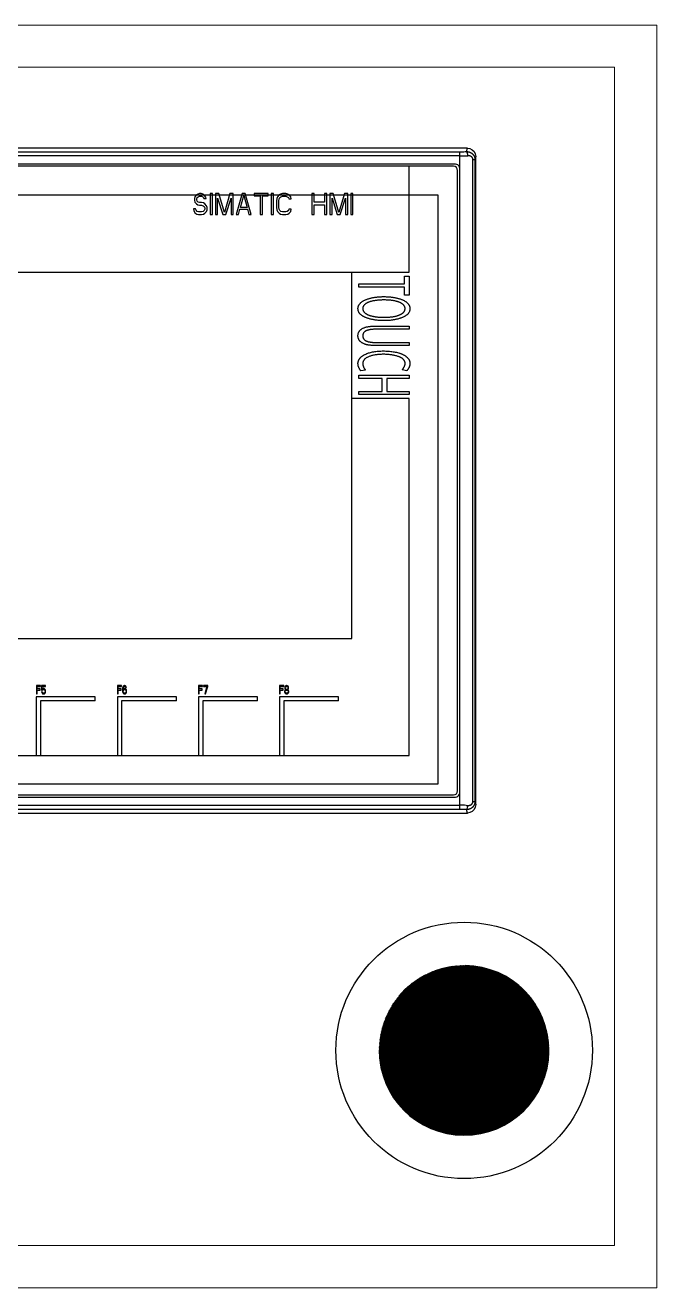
# Model space of a CAD drawing. Header units: millimetres. Extents: x 0 to 3797, y 0 to 1394.
# Drawn here: x 2423.6 to 2573.6, y 638.7 to 938.7 of the extents above; entities that cross this region are included whole.
import ezdxf

# ---------------------------------------------------------------- set-up
doc = ezdxf.new("R2010")
doc.units = ezdxf.units.MM
doc.layers.add('eProC - L2', color=41, linetype='Continuous', lineweight=20)

msp = doc.modelspace()

# ---------------------------------------------------------------- hatches: boundary and pattern name
at = {"true_color": 0xff1a1a}
h = msp.add_hatch(dxfattribs=at)
h.set_pattern_fill('ANSI31', color=1)
h.set_pattern_definition([(45, (-712.041, 528.68388), (-0.0883883476, 0.0883883476), [])])
h.paths.add_polyline_path([(2542.335, 709.077, 0.1489727), (2532.08, 714.807, 0.3977387), (2508.387, 700.497), (2527.821, 695.113)])
h.paths.add_polyline_path([(2542.335, 709.077), (2527.821, 695.113), (2532.804, 675.596, 0.5744168)])
h.paths.add_polyline_path([(2527.821, 695.113), (2508.387, 700.497, 0.0676914), (2507.655, 695.116, 0.352898), (2523.53, 675.425, 0.116642), (2532.804, 675.596)])

# ---------------------------------------------------------------- linework, layer by layer
at = {"color": 7, "linetype": 'Continuous'}
for p, q in [((2528.582, 909.512), (2318.56, 909.512)), ((2528.378, 908.69), (2528.582, 909.512)), ((2320.371, 908.648), (2526.771, 908.648)), ((2526.771, 907.66), (2320.371, 907.66)), ((2526.771, 752.376), (2526.771, 908.648)), ((2529.916, 754.251), (2529.916, 906.774)), ((2529.916, 906.774), (2530.391, 906.774)), ((2530.571, 907.499), (2530.391, 906.774)), ((2530.391, 906.774), (2530.391, 754.251)), ((2530.571, 753.525), (2530.571, 907.499)), ((2525.771, 905.712), (2321.371, 905.712)), ((2525.271, 905.212), (2321.871, 905.212)), ((2514.771, 880.012), (2514.771, 905.212)), ((2526.271, 756.812), (2526.271, 904.212)), ((2463.864, 897.968), (2463.775, 897.542)), ((2463.775, 897.542), (2463.775, 897.117)), ((2463.775, 897.117), (2463.864, 896.691)), ((2464.218, 898.394), (2463.864, 897.968)), ((2464.572, 898.606), (2464.218, 898.394)), ((2464.306, 897.436), (2464.395, 897.755)), ((2464.306, 897.223), (2464.306, 897.436)), ((2464.395, 896.904), (2464.306, 897.223)), ((2464.395, 897.755), (2464.661, 897.968)), ((2464.926, 898.713), (2464.572, 898.606)), ((2464.661, 897.968), (2464.926, 898.074)), ((2465.369, 898.713), (2464.926, 898.713)), ((2464.926, 898.074), (2465.458, 898.074)), ((2465.812, 898.606), (2465.369, 898.713)), ((2465.458, 898.074), (2465.723, 897.968)), ((2465.723, 897.968), (2465.9, 897.755)), ((2466.166, 898.287), (2465.812, 898.606)), ((2465.9, 897.755), (2465.989, 897.542)), ((2465.989, 897.542), (2466.52, 897.542)), ((2466.431, 897.862), (2466.166, 898.287)), ((2466.52, 897.542), (2466.431, 897.862)), ((2467.494, 898.713), (2467.494, 893.713)), ((2468.025, 898.713), (2467.494, 898.713)), ((2468.025, 893.713), (2468.025, 898.713)), ((2468.734, 898.713), (2468.734, 893.713)), ((2469.53, 898.713), (2468.734, 898.713)), ((2469.265, 893.713), (2469.265, 897.649)), ((2469.265, 897.649), (2470.504, 893.713)), ((2470.859, 894.245), (2469.53, 898.713)), ((2472.187, 898.713), (2470.859, 894.245)), ((2471.213, 893.713), (2472.452, 897.649)), ((2472.984, 898.713), (2472.187, 898.713)), ((2472.452, 897.649), (2472.452, 893.713)), ((2472.984, 893.713), (2472.984, 898.713)), ((2475.109, 898.713), (2473.692, 893.713)), ((2474.666, 895.415), (2475.463, 898.287)), ((2475.817, 898.713), (2475.109, 898.713)), ((2475.463, 898.287), (2476.26, 895.415)), ((2477.234, 893.713), (2475.817, 898.713)), ((2477.942, 898.713), (2477.942, 898.181)), ((2481.306, 898.713), (2477.942, 898.713)), ((2477.942, 898.181), (2479.359, 898.181)), ((2479.359, 898.181), (2479.359, 893.713)), ((2479.89, 893.713), (2479.89, 898.181)), ((2479.89, 898.181), (2481.306, 898.181)), ((2481.306, 898.181), (2481.306, 898.713)), ((2482.015, 898.713), (2482.015, 893.713)), ((2482.546, 898.713), (2482.015, 898.713)), ((2482.546, 893.713), (2482.546, 898.713)), ((2483.343, 897.542), (2483.254, 897.011)), ((2483.254, 897.011), (2483.254, 895.415)), ((2483.52, 897.968), (2483.343, 897.542)), ((2483.874, 898.394), (2483.52, 897.968)), ((2483.786, 897.011), (2483.874, 897.436)), ((2483.786, 895.415), (2483.786, 897.011)), ((2484.228, 898.606), (2483.874, 898.394)), ((2483.874, 897.436), (2484.051, 897.755)), ((2484.051, 897.755), (2484.317, 897.968)), ((2484.671, 898.713), (2484.228, 898.606)), ((2484.317, 897.968), (2484.671, 898.074)), ((2485.468, 898.713), (2484.671, 898.713)), ((2484.671, 898.074), (2485.468, 898.074)), ((2485.911, 898.606), (2485.468, 898.713)), ((2485.468, 898.074), (2485.822, 897.968)), ((2485.822, 897.968), (2486.088, 897.755)), ((2486.265, 898.394), (2485.911, 898.606)), ((2486.088, 897.755), (2486.176, 897.436)), ((2486.176, 897.436), (2486.708, 897.436)), ((2486.619, 897.968), (2486.265, 898.394)), ((2486.708, 897.436), (2486.619, 897.968)), ((2491.666, 898.713), (2491.666, 893.713)), ((2492.197, 898.713), (2491.666, 898.713)), ((2492.197, 896.691), (2492.197, 898.713)), ((2494.676, 898.713), (2494.676, 896.691)), ((2495.208, 898.713), (2494.676, 898.713)), ((2495.208, 893.713), (2495.208, 898.713)), ((2495.916, 898.713), (2495.916, 893.713)), ((2496.713, 898.713), (2495.916, 898.713)), ((2496.447, 893.713), (2496.447, 897.649)), ((2496.447, 897.649), (2497.687, 893.713)), ((2498.041, 894.245), (2496.713, 898.713)), ((2499.369, 898.713), (2498.041, 894.245)), ((2498.395, 893.713), (2499.635, 897.649)), ((2500.166, 898.713), (2499.369, 898.713)), ((2499.635, 897.649), (2499.635, 893.713)), ((2500.166, 893.713), (2500.166, 898.713)), ((2500.874, 898.713), (2500.874, 893.713)), ((2501.405, 898.713), (2500.874, 898.713)), ((2501.405, 893.713), (2501.405, 898.713)), ((2463.51, 895.096), (2463.598, 894.67)), ((2464.041, 895.096), (2463.51, 895.096)), ((2463.598, 894.67), (2463.864, 894.138)), ((2463.864, 896.691), (2464.218, 896.266)), ((2463.864, 894.138), (2464.306, 893.819)), ((2464.129, 894.776), (2464.041, 895.096)), ((2464.395, 894.457), (2464.129, 894.776)), ((2464.218, 896.266), (2464.572, 896.053)), ((2464.661, 896.691), (2464.395, 896.904)), ((2464.749, 894.351), (2464.395, 894.457)), ((2464.572, 896.053), (2464.926, 895.947)), ((2464.926, 896.585), (2464.661, 896.691)), ((2465.458, 894.351), (2464.749, 894.351)), ((2465.458, 896.585), (2464.926, 896.585)), ((2464.926, 895.947), (2465.458, 895.947)), ((2465.9, 896.479), (2465.458, 896.585)), ((2465.458, 895.947), (2465.812, 895.84)), ((2465.812, 894.457), (2465.458, 894.351)), ((2465.812, 895.84), (2466.077, 895.628)), ((2466.077, 894.67), (2465.812, 894.457)), ((2466.254, 896.266), (2465.9, 896.479)), ((2465.9, 893.819), (2466.254, 894.032)), ((2466.077, 895.628), (2466.254, 895.308)), ((2466.254, 894.989), (2466.077, 894.67)), ((2466.609, 895.84), (2466.254, 896.266)), ((2466.254, 895.308), (2466.254, 894.989)), ((2466.254, 894.032), (2466.609, 894.457)), ((2466.786, 895.415), (2466.609, 895.84)), ((2466.609, 894.457), (2466.786, 894.883)), ((2466.786, 894.883), (2466.786, 895.415)), ((2474.223, 893.713), (2474.577, 894.989)), ((2474.577, 894.989), (2476.348, 894.989)), ((2476.26, 895.415), (2474.666, 895.415)), ((2476.348, 894.989), (2476.702, 893.713)), ((2483.254, 895.415), (2483.343, 894.883)), ((2483.343, 894.883), (2483.52, 894.457)), ((2483.52, 894.457), (2483.874, 894.032)), ((2483.874, 894.989), (2483.786, 895.415)), ((2484.051, 894.67), (2483.874, 894.989)), ((2483.874, 894.032), (2484.228, 893.819)), ((2484.317, 894.457), (2484.051, 894.67)), ((2484.671, 894.351), (2484.317, 894.457)), ((2485.468, 894.351), (2484.671, 894.351)), ((2485.822, 894.457), (2485.468, 894.351)), ((2486.088, 894.67), (2485.822, 894.457)), ((2485.911, 893.819), (2486.265, 894.032)), ((2486.176, 894.989), (2486.088, 894.67)), ((2486.708, 894.989), (2486.176, 894.989)), ((2486.265, 894.032), (2486.619, 894.457)), ((2486.619, 894.457), (2486.708, 894.989)), ((2494.676, 896.691), (2492.197, 896.691)), ((2492.197, 893.713), (2492.197, 896.053)), ((2492.197, 896.053), (2494.676, 896.053)), ((2494.676, 896.053), (2494.676, 893.713)), ((2464.306, 893.819), (2464.749, 893.713)), ((2464.749, 893.713), (2465.458, 893.713)), ((2465.458, 893.713), (2465.9, 893.819)), ((2467.494, 893.713), (2468.025, 893.713)), ((2468.734, 893.713), (2469.265, 893.713)), ((2470.504, 893.713), (2471.213, 893.713)), ((2472.452, 893.713), (2472.984, 893.713)), ((2473.692, 893.713), (2474.223, 893.713)), ((2476.702, 893.713), (2477.234, 893.713)), ((2479.359, 893.713), (2479.89, 893.713)), ((2482.015, 893.713), (2482.546, 893.713)), ((2484.228, 893.819), (2484.671, 893.713)), ((2484.671, 893.713), (2485.468, 893.713)), ((2485.468, 893.713), (2485.911, 893.819)), ((2491.666, 893.713), (2492.197, 893.713)), ((2494.676, 893.713), (2495.208, 893.713)), ((2495.916, 893.713), (2496.447, 893.713)), ((2497.687, 893.713), (2498.395, 893.713)), ((2499.635, 893.713), (2500.166, 893.713)), ((2500.874, 893.713), (2501.405, 893.713)), ((2345.971, 880.012), (2514.771, 880.012)), ((2501.171, 793.012), (2501.171, 880.012)), ((2513.627, 877.228), (2513.627, 879.112)), ((2513.627, 879.112), (2514.771, 879.112)), ((2514.771, 879.112), (2514.771, 874.574)), ((2502.771, 876.481), (2502.771, 877.228)), ((2502.771, 877.228), (2513.627, 877.228)), ((2513.627, 876.481), (2502.771, 876.481)), ((2513.627, 874.574), (2513.627, 876.481)), ((2514.771, 874.574), (2513.627, 874.574)), ((2508.066, 867.234), (2514.771, 867.234)), ((2514.771, 867.234), (2514.771, 866.488)), ((2514.771, 866.488), (2507.427, 866.488)), ((2507.28, 863.312), (2514.771, 863.312)), ((2514.771, 863.312), (2514.771, 862.603)), ((2502.771, 854.802), (2502.771, 855.547)), ((2502.771, 855.547), (2514.771, 855.547)), ((2504.381, 856.759), (2503.269, 856.573)), ((2514.196, 856.609), (2513.087, 856.85)), ((2514.771, 855.547), (2514.771, 854.802)), ((2508.345, 854.802), (2502.771, 854.802)), ((2508.345, 851.697), (2508.345, 854.802)), ((2509.485, 854.802), (2509.485, 851.697)), ((2514.771, 854.802), (2509.485, 854.802)), ((2514.771, 850.012), (2501.171, 850.012)), ((2502.771, 850.952), (2502.771, 851.697)), ((2502.771, 851.697), (2508.345, 851.697)), ((2514.771, 850.952), (2502.771, 850.952)), ((2509.485, 851.697), (2514.771, 851.697)), ((2514.771, 851.697), (2514.771, 850.952)), ((2514.771, 765.152), (2514.771, 850.012)), ((2345.971, 793.012), (2501.171, 793.012)), ((2426.236, 781.803), (2426.236, 779.803)), ((2427.211, 781.803), (2426.236, 781.803)), ((2426.398, 780.994), (2426.398, 781.547)), ((2426.398, 781.547), (2427.211, 781.547)), ((2427.102, 780.994), (2426.398, 780.994)), ((2426.398, 779.803), (2426.398, 780.739)), ((2426.398, 780.739), (2427.102, 780.739)), ((2427.102, 780.739), (2427.102, 780.994)), ((2427.211, 781.547), (2427.211, 781.803)), ((2427.427, 781.803), (2427.427, 780.696)), ((2428.348, 781.803), (2427.427, 781.803)), ((2427.427, 780.696), (2427.617, 780.696)), ((2427.427, 780.313), (2427.481, 780.143)), ((2427.59, 780.313), (2427.427, 780.313)), ((2427.481, 780.143), (2427.563, 779.973)), ((2427.563, 780.909), (2427.563, 781.59)), ((2427.563, 781.59), (2428.348, 781.59)), ((2427.698, 781.037), (2427.563, 780.909)), ((2427.644, 780.143), (2427.59, 780.313)), ((2427.617, 780.696), (2427.725, 780.824)), ((2427.725, 780.058), (2427.644, 780.143)), ((2427.833, 781.079), (2427.698, 781.037)), ((2427.725, 780.824), (2427.833, 780.867)), ((2427.833, 780.016), (2427.725, 780.058)), ((2427.996, 781.079), (2427.833, 781.079)), ((2427.833, 780.867), (2427.996, 780.867)), ((2427.996, 780.016), (2427.833, 780.016)), ((2428.131, 781.037), (2427.996, 781.079)), ((2427.996, 780.867), (2428.104, 780.824)), ((2428.104, 780.058), (2427.996, 780.016)), ((2428.104, 780.824), (2428.186, 780.739)), ((2428.186, 780.143), (2428.104, 780.058)), ((2428.267, 780.909), (2428.131, 781.037)), ((2428.186, 780.739), (2428.24, 780.611)), ((2428.24, 780.271), (2428.186, 780.143)), ((2428.24, 780.611), (2428.267, 780.484)), ((2428.267, 780.398), (2428.24, 780.271)), ((2428.348, 780.739), (2428.267, 780.909)), ((2428.267, 780.484), (2428.267, 780.398)), ((2428.267, 779.973), (2428.348, 780.143)), ((2428.348, 781.59), (2428.348, 781.803)), ((2428.402, 780.526), (2428.348, 780.739)), ((2428.348, 780.143), (2428.402, 780.356)), ((2428.402, 780.356), (2428.402, 780.526)), ((2445.486, 781.803), (2445.486, 779.803)), ((2446.461, 781.803), (2445.486, 781.803)), ((2445.648, 780.994), (2445.648, 781.547)), ((2445.648, 781.547), (2446.461, 781.547)), ((2446.352, 780.994), (2445.648, 780.994)), ((2445.648, 779.803), (2445.648, 780.739)), ((2445.648, 780.739), (2446.352, 780.739)), ((2446.352, 780.739), (2446.352, 780.994)), ((2446.461, 781.547), (2446.461, 781.803)), ((2446.704, 781.25), (2446.677, 780.952)), ((2446.677, 780.952), (2446.677, 780.654)), ((2446.677, 780.654), (2446.704, 780.356)), ((2446.758, 781.462), (2446.704, 781.25)), ((2446.704, 780.356), (2446.758, 780.143)), ((2446.84, 781.633), (2446.758, 781.462)), ((2446.758, 780.143), (2446.84, 779.973)), ((2446.813, 780.952), (2446.84, 781.207)), ((2446.975, 781.037), (2446.813, 780.867)), ((2446.813, 780.867), (2446.813, 780.952)), ((2446.975, 781.76), (2446.84, 781.633)), ((2446.84, 781.207), (2446.867, 781.335)), ((2446.84, 780.526), (2446.867, 780.654)), ((2446.84, 780.398), (2446.84, 780.526)), ((2446.867, 780.271), (2446.84, 780.398)), ((2446.867, 781.335), (2446.921, 781.462)), ((2446.867, 780.654), (2446.921, 780.739)), ((2446.921, 780.143), (2446.867, 780.271)), ((2446.921, 781.462), (2447.002, 781.547)), ((2446.921, 780.739), (2447.002, 780.824)), ((2447.002, 780.058), (2446.921, 780.143)), ((2447.111, 781.803), (2446.975, 781.76)), ((2447.111, 781.079), (2446.975, 781.037)), ((2447.002, 781.547), (2447.083, 781.59)), ((2447.002, 780.824), (2447.083, 780.867)), ((2447.083, 780.016), (2447.002, 780.058)), ((2447.083, 781.59), (2447.246, 781.59)), ((2447.083, 780.867), (2447.273, 780.867)), ((2447.273, 780.016), (2447.083, 780.016)), ((2447.219, 781.803), (2447.111, 781.803)), ((2447.246, 781.079), (2447.111, 781.079)), ((2447.354, 781.76), (2447.219, 781.803)), ((2447.246, 781.59), (2447.327, 781.547)), ((2447.381, 781.037), (2447.246, 781.079)), ((2447.273, 780.867), (2447.354, 780.824)), ((2447.354, 780.058), (2447.273, 780.016)), ((2447.327, 781.547), (2447.408, 781.462)), ((2447.49, 781.633), (2447.354, 781.76)), ((2447.354, 780.824), (2447.436, 780.739)), ((2447.436, 780.143), (2447.354, 780.058)), ((2447.517, 780.909), (2447.381, 781.037)), ((2447.408, 781.462), (2447.463, 781.335)), ((2447.436, 780.739), (2447.49, 780.654)), ((2447.49, 780.271), (2447.436, 780.143)), ((2447.463, 781.335), (2447.598, 781.335)), ((2447.571, 781.462), (2447.49, 781.633)), ((2447.49, 780.654), (2447.517, 780.526)), ((2447.517, 780.398), (2447.49, 780.271)), ((2447.598, 780.781), (2447.517, 780.909)), ((2447.517, 780.526), (2447.517, 780.398)), ((2447.517, 779.973), (2447.598, 780.143)), ((2447.598, 781.335), (2447.571, 781.462)), ((2447.652, 780.569), (2447.598, 780.781)), ((2447.598, 780.143), (2447.652, 780.356)), ((2447.652, 780.356), (2447.652, 780.569)), ((2464.736, 781.803), (2464.736, 779.803)), ((2465.711, 781.803), (2464.736, 781.803)), ((2464.898, 780.994), (2464.898, 781.547)), ((2464.898, 781.547), (2465.711, 781.547)), ((2465.602, 780.994), (2464.898, 780.994)), ((2464.898, 779.803), (2464.898, 780.739)), ((2464.898, 780.739), (2465.602, 780.739)), ((2465.602, 780.739), (2465.602, 780.994)), ((2465.711, 781.547), (2465.711, 781.803)), ((2465.927, 781.803), (2465.927, 781.59)), ((2466.902, 781.803), (2465.927, 781.803)), ((2465.927, 781.59), (2466.74, 781.59)), ((2466.74, 781.59), (2466.198, 779.803)), ((2466.361, 779.803), (2466.902, 781.59)), ((2466.902, 781.59), (2466.902, 781.803)), ((2483.986, 781.803), (2483.986, 779.803)), ((2484.961, 781.803), (2483.986, 781.803)), ((2484.148, 780.994), (2484.148, 781.547)), ((2484.148, 781.547), (2484.961, 781.547)), ((2484.852, 780.994), (2484.148, 780.994)), ((2484.148, 779.803), (2484.148, 780.739)), ((2484.148, 780.739), (2484.852, 780.739)), ((2484.852, 780.739), (2484.852, 780.994)), ((2484.961, 781.547), (2484.961, 781.803)), ((2485.231, 780.654), (2485.177, 780.441)), ((2485.177, 780.441), (2485.177, 780.313)), ((2485.177, 780.313), (2485.231, 780.101)), ((2485.258, 781.505), (2485.204, 781.292)), ((2485.204, 781.292), (2485.204, 781.164)), ((2485.204, 781.164), (2485.258, 780.994)), ((2485.34, 780.781), (2485.231, 780.654)), ((2485.231, 780.101), (2485.313, 779.973)), ((2485.34, 781.633), (2485.258, 781.505)), ((2485.258, 780.994), (2485.34, 780.867)), ((2485.313, 780.441), (2485.394, 780.611)), ((2485.313, 780.313), (2485.313, 780.441)), ((2485.394, 780.143), (2485.313, 780.313)), ((2485.475, 781.76), (2485.34, 781.633)), ((2485.34, 781.292), (2485.394, 781.42)), ((2485.34, 781.207), (2485.34, 781.292)), ((2485.394, 781.079), (2485.34, 781.207)), ((2485.34, 780.867), (2485.394, 780.824)), ((2485.394, 780.824), (2485.34, 780.781)), ((2485.394, 781.42), (2485.502, 781.547)), ((2485.502, 780.952), (2485.394, 781.079)), ((2485.394, 780.611), (2485.502, 780.696)), ((2485.502, 780.058), (2485.394, 780.143)), ((2485.611, 781.803), (2485.475, 781.76)), ((2485.502, 781.547), (2485.611, 781.59)), ((2485.611, 780.909), (2485.502, 780.952)), ((2485.502, 780.696), (2485.611, 780.739)), ((2485.611, 780.016), (2485.502, 780.058)), ((2485.719, 781.803), (2485.611, 781.803)), ((2485.611, 781.59), (2485.719, 781.59)), ((2485.719, 780.909), (2485.611, 780.909)), ((2485.611, 780.739), (2485.719, 780.739)), ((2485.719, 780.016), (2485.611, 780.016)), ((2485.854, 781.76), (2485.719, 781.803)), ((2485.719, 781.59), (2485.827, 781.547)), ((2485.827, 780.952), (2485.719, 780.909)), ((2485.719, 780.739), (2485.827, 780.696)), ((2485.827, 780.058), (2485.719, 780.016)), ((2485.827, 781.547), (2485.936, 781.42)), ((2485.936, 781.079), (2485.827, 780.952)), ((2485.827, 780.696), (2485.936, 780.611)), ((2485.936, 780.143), (2485.827, 780.058)), ((2485.99, 781.633), (2485.854, 781.76)), ((2485.936, 781.42), (2485.99, 781.292)), ((2485.99, 781.207), (2485.936, 781.079)), ((2485.936, 780.824), (2485.99, 780.867)), ((2485.99, 780.781), (2485.936, 780.824)), ((2485.936, 780.611), (2486.017, 780.441)), ((2486.017, 780.313), (2485.936, 780.143)), ((2486.071, 781.505), (2485.99, 781.633)), ((2485.99, 781.292), (2485.99, 781.207)), ((2485.99, 780.867), (2486.071, 780.994)), ((2486.098, 780.654), (2485.99, 780.781)), ((2486.017, 780.441), (2486.017, 780.313)), ((2486.017, 779.973), (2486.098, 780.101)), ((2486.125, 781.292), (2486.071, 781.505)), ((2486.071, 780.994), (2486.125, 781.164)), ((2486.152, 780.441), (2486.098, 780.654)), ((2486.098, 780.101), (2486.152, 780.313)), ((2486.125, 781.164), (2486.125, 781.292)), ((2486.152, 780.313), (2486.152, 780.441)), ((2426.201, 779.152), (2426.201, 765.152)), ((2440.201, 779.152), (2426.201, 779.152)), ((2426.236, 779.803), (2426.398, 779.803)), ((2427.201, 778.152), (2427.201, 765.152)), ((2440.201, 778.152), (2427.201, 778.152)), ((2427.563, 779.973), (2427.698, 779.845)), ((2427.698, 779.845), (2427.833, 779.803)), ((2427.833, 779.803), (2427.996, 779.803)), ((2427.996, 779.803), (2428.131, 779.845)), ((2428.131, 779.845), (2428.267, 779.973)), ((2440.201, 778.152), (2440.201, 779.152)), ((2445.461, 779.152), (2445.461, 765.152)), ((2459.461, 779.152), (2445.461, 779.152)), ((2445.486, 779.803), (2445.648, 779.803)), ((2446.461, 778.152), (2446.461, 765.152)), ((2459.461, 778.152), (2446.461, 778.152)), ((2446.84, 779.973), (2446.975, 779.845)), ((2446.975, 779.845), (2447.111, 779.803)), ((2447.111, 779.803), (2447.246, 779.803)), ((2447.246, 779.803), (2447.381, 779.845)), ((2447.381, 779.845), (2447.517, 779.973)), ((2459.461, 778.152), (2459.461, 779.152)), ((2464.721, 779.152), (2464.721, 765.152)), ((2478.721, 779.152), (2464.721, 779.152)), ((2464.736, 779.803), (2464.898, 779.803)), ((2465.721, 778.152), (2465.721, 765.152)), ((2478.721, 778.152), (2465.721, 778.152)), ((2466.198, 779.803), (2466.361, 779.803)), ((2478.721, 778.152), (2478.721, 779.152)), ((2483.981, 779.152), (2483.981, 765.152)), ((2497.981, 779.152), (2483.981, 779.152)), ((2483.986, 779.803), (2484.148, 779.803)), ((2484.981, 778.152), (2484.981, 765.152)), ((2497.981, 778.152), (2484.981, 778.152)), ((2485.313, 779.973), (2485.448, 779.845)), ((2485.448, 779.845), (2485.583, 779.803)), ((2485.583, 779.803), (2485.746, 779.803)), ((2485.746, 779.803), (2485.881, 779.845)), ((2485.881, 779.845), (2486.017, 779.973)), ((2497.981, 778.152), (2497.981, 779.152)), ((2332.371, 765.152), (2514.771, 765.152)), ((2320.371, 753.364), (2526.771, 753.364)), ((2321.371, 755.312), (2525.771, 755.312)), ((2321.871, 755.812), (2525.271, 755.812)), ((2529.916, 754.251), (2530.391, 754.251)), ((2530.391, 754.251), (2530.571, 753.525)), ((2318.56, 751.512), (2528.582, 751.512)), ((2526.771, 752.376), (2320.371, 752.376)), ((2528.582, 751.512), (2528.378, 752.334))]:
    msp.add_line(p, q, dxfattribs=at)
at = {"lineweight": 13}
for p, q in [((2510.905, 706.216), (2510.905, 706.089)), ((2540.576, 703.006), (2540.576, 703.006)), ((2512.976, 697.265), (2512.976, 697.265)), ((2510.905, 684.143), (2510.905, 684.016))]:
    msp.add_line(p, q, dxfattribs=at)
at = {"color": 7, "linetype": 'Continuous'}
for points in [[(2528.582, 909.512), (2529.197, 909.414), (2529.752, 909.128), (2530.191, 908.683), (2530.474, 908.122), (2530.571, 907.499)], [(2526.771, 908.648), (2527.098, 908.649), (2527.423, 908.655), (2527.746, 908.663), (2528.065, 908.675), (2528.378, 908.69)], [(2526.771, 907.66), (2527.163, 907.662), (2527.554, 907.667), (2527.941, 907.676), (2528.324, 907.688), (2528.7, 907.703)], [(2528.378, 908.69), (2528.404, 908.691), (2528.429, 908.691), (2528.455, 908.691), (2528.48, 908.69), (2528.506, 908.69), (2528.531, 908.689), (2528.557, 908.687), (2528.582, 908.685), (2528.607, 908.683), (2528.632, 908.681), (2528.658, 908.678), (2528.683, 908.675), (2528.707, 908.672), (2528.732, 908.669), (2528.757, 908.665), (2528.782, 908.661), (2528.807, 908.656), (2528.831, 908.651), (2528.856, 908.646), (2528.88, 908.641), (2528.905, 908.635), (2528.929, 908.629), (2528.953, 908.623), (2528.977, 908.616), (2529.001, 908.61), (2529.025, 908.602), (2529.049, 908.595), (2529.073, 908.587), (2529.097, 908.579), (2529.121, 908.57), (2529.145, 908.562), (2529.168, 908.553), (2529.192, 908.543), (2529.215, 908.534), (2529.238, 908.524), (2529.261, 908.514), (2529.284, 908.503), (2529.306, 908.492), (2529.329, 908.481), (2529.351, 908.47), (2529.373, 908.459), (2529.395, 908.447), (2529.417, 908.435), (2529.439, 908.422), (2529.46, 908.41), (2529.482, 908.397), (2529.503, 908.384), (2529.524, 908.37), (2529.545, 908.357), (2529.565, 908.343), (2529.586, 908.328), (2529.606, 908.314), (2529.626, 908.299), (2529.646, 908.284), (2529.666, 908.268), (2529.686, 908.253), (2529.705, 908.237), (2529.724, 908.221), (2529.743, 908.204), (2529.762, 908.187), (2529.781, 908.171), (2529.799, 908.153), (2529.817, 908.136), (2529.835, 908.119), (2529.852, 908.101), (2529.87, 908.083), (2529.887, 908.065), (2529.904, 908.046), (2529.92, 908.028), (2529.937, 908.009), (2529.953, 907.99), (2529.969, 907.97), (2529.984, 907.951), (2530, 907.931), (2530.015, 907.911), (2530.03, 907.89), (2530.044, 907.87), (2530.059, 907.849), (2530.073, 907.828), (2530.087, 907.807), (2530.1, 907.786), (2530.114, 907.764), (2530.127, 907.743), (2530.139, 907.721), (2530.152, 907.699), (2530.164, 907.677), (2530.175, 907.655), (2530.187, 907.632), (2530.198, 907.61), (2530.209, 907.587), (2530.22, 907.564), (2530.23, 907.541), (2530.24, 907.518), (2530.249, 907.495), (2530.259, 907.471), (2530.268, 907.448), (2530.277, 907.424), (2530.285, 907.4), (2530.293, 907.376), (2530.301, 907.352), (2530.309, 907.327), (2530.316, 907.303), (2530.323, 907.278), (2530.329, 907.253), (2530.336, 907.229), (2530.341, 907.204), (2530.347, 907.179), (2530.352, 907.154), (2530.357, 907.129), (2530.362, 907.104), (2530.366, 907.079), (2530.37, 907.054), (2530.373, 907.029), (2530.377, 907.004), (2530.379, 906.978), (2530.382, 906.953), (2530.384, 906.927), (2530.386, 906.902), (2530.388, 906.876), (2530.389, 906.851), (2530.39, 906.825), (2530.391, 906.799), (2530.391, 906.774)], [(2528.7, 907.703), (2528.673, 907.983), (2528.623, 908.24), (2528.553, 908.455), (2528.469, 908.609), (2528.378, 908.69)], [(2529.916, 906.774), (2529.916, 906.79), (2529.915, 906.805), (2529.914, 906.821), (2529.913, 906.837), (2529.912, 906.853), (2529.91, 906.868), (2529.908, 906.884), (2529.906, 906.899), (2529.904, 906.915), (2529.901, 906.93), (2529.898, 906.945), (2529.894, 906.961), (2529.89, 906.976), (2529.886, 906.991), (2529.882, 907.006), (2529.877, 907.021), (2529.873, 907.036), (2529.867, 907.051), (2529.862, 907.065), (2529.856, 907.08), (2529.85, 907.094), (2529.844, 907.108), (2529.838, 907.122), (2529.831, 907.136), (2529.824, 907.149), (2529.817, 907.162), (2529.81, 907.176), (2529.802, 907.189), (2529.795, 907.202), (2529.787, 907.214), (2529.778, 907.227), (2529.77, 907.239), (2529.762, 907.252), (2529.753, 907.264), (2529.744, 907.276), (2529.735, 907.287), (2529.725, 907.299), (2529.716, 907.311), (2529.706, 907.322), (2529.696, 907.333), (2529.686, 907.344), (2529.676, 907.355), (2529.666, 907.365), (2529.655, 907.375), (2529.645, 907.386), (2529.634, 907.396), (2529.623, 907.405), (2529.612, 907.415), (2529.601, 907.425), (2529.59, 907.434), (2529.578, 907.443), (2529.567, 907.452), (2529.555, 907.461), (2529.544, 907.469), (2529.532, 907.478), (2529.52, 907.486), (2529.508, 907.494), (2529.496, 907.502), (2529.483, 907.51), (2529.471, 907.518), (2529.459, 907.525), (2529.446, 907.533), (2529.433, 907.54), (2529.421, 907.547), (2529.408, 907.554), (2529.395, 907.56), (2529.382, 907.567), (2529.369, 907.573), (2529.356, 907.579), (2529.343, 907.586), (2529.33, 907.591), (2529.317, 907.597), (2529.303, 907.603), (2529.29, 907.608), (2529.276, 907.613), (2529.263, 907.619), (2529.249, 907.624), (2529.236, 907.628), (2529.222, 907.633), (2529.208, 907.638), (2529.194, 907.642), (2529.18, 907.646), (2529.166, 907.65), (2529.152, 907.654), (2529.138, 907.658), (2529.124, 907.662), (2529.109, 907.665), (2529.095, 907.668), (2529.081, 907.672), (2529.067, 907.675), (2529.052, 907.678), (2529.038, 907.68), (2529.024, 907.683), (2529.009, 907.685), (2528.995, 907.688), (2528.98, 907.69), (2528.966, 907.692), (2528.951, 907.694), (2528.937, 907.695), (2528.922, 907.697), (2528.908, 907.698), (2528.893, 907.7), (2528.878, 907.701), (2528.864, 907.702), (2528.849, 907.703), (2528.834, 907.703), (2528.819, 907.704), (2528.804, 907.704), (2528.789, 907.705), (2528.774, 907.705), (2528.76, 907.705), (2528.745, 907.705), (2528.73, 907.704), (2528.715, 907.704), (2528.7, 907.703)], [(2526.771, 904.712), (2526.722, 905.021), (2526.58, 905.3), (2526.359, 905.521), (2526.08, 905.663), (2525.771, 905.712)], [(2505.703, 868.859), (2505.531, 868.901), (2505.365, 868.946), (2505.203, 868.991), (2505.047, 869.039), (2504.895, 869.088), (2504.748, 869.138), (2504.606, 869.19), (2504.469, 869.244), (2504.336, 869.299), (2504.209, 869.356), (2504.086, 869.415), (2503.969, 869.475), (2503.856, 869.537), (2503.748, 869.6), (2503.645, 869.665), (2503.546, 869.731), (2503.453, 869.8), (2503.364, 869.869), (2503.281, 869.941), (2503.202, 870.014), (2503.128, 870.088), (2503.059, 870.165), (2502.995, 870.242), (2502.935, 870.322), (2502.881, 870.403), (2502.831, 870.485), (2502.787, 870.57), (2502.747, 870.655), (2502.712, 870.743), (2502.682, 870.832), (2502.656, 870.923), (2502.636, 871.015), (2502.62, 871.109), (2502.61, 871.204), (2502.604, 871.302), (2502.603, 871.4), (2502.606, 871.498), (2502.615, 871.594), (2502.628, 871.689), (2502.647, 871.782), (2502.67, 871.873), (2502.697, 871.963), (2502.73, 872.051), (2502.767, 872.137), (2502.81, 872.222), (2502.857, 872.305), (2502.908, 872.387), (2502.965, 872.467), (2503.026, 872.545), (2503.093, 872.622), (2503.164, 872.697), (2503.24, 872.771), (2503.32, 872.843), (2503.406, 872.913), (2503.496, 872.982), (2503.591, 873.049), (2503.691, 873.114), (2503.796, 873.178), (2503.906, 873.24), (2504.02, 873.301), (2504.139, 873.36), (2504.263, 873.417), (2504.392, 873.473), (2504.526, 873.527), (2504.661, 873.579), (2504.798, 873.63), (2504.938, 873.678), (2505.08, 873.724), (2505.223, 873.768), (2505.369, 873.809), (2505.517, 873.849), (2505.666, 873.887), (2505.818, 873.923), (2505.972, 873.957), (2506.128, 873.989), (2506.286, 874.019), (2506.446, 874.046), (2506.608, 874.072), (2506.772, 874.096), (2506.938, 874.118), (2507.106, 874.137), (2507.277, 874.155), (2507.449, 874.171), (2507.623, 874.184), (2507.799, 874.196), (2507.978, 874.206), (2508.158, 874.213), (2508.341, 874.219), (2508.525, 874.223), (2508.712, 874.224), (2508.899, 874.224), (2509.086, 874.221), (2509.27, 874.217), (2509.453, 874.21), (2509.635, 874.201), (2509.814, 874.19), (2509.992, 874.176), (2510.169, 874.161), (2510.344, 874.143), (2510.517, 874.123), (2510.688, 874.102), (2510.858, 874.078), (2511.026, 874.051), (2511.193, 874.023), (2511.357, 873.992), (2511.521, 873.96), (2511.682, 873.925), (2511.842, 873.888)], [(2512.544, 869.91), (2512.635, 869.952), (2512.723, 869.995), (2512.807, 870.038), (2512.888, 870.083), (2512.966, 870.129), (2513.04, 870.176), (2513.11, 870.224), (2513.177, 870.273), (2513.241, 870.323), (2513.301, 870.374), (2513.358, 870.426), (2513.412, 870.479), (2513.462, 870.533), (2513.508, 870.589), (2513.551, 870.645), (2513.591, 870.702), (2513.627, 870.76), (2513.66, 870.82), (2513.689, 870.88), (2513.715, 870.941), (2513.737, 871.004), (2513.756, 871.067), (2513.771, 871.132), (2513.783, 871.197), (2513.792, 871.264), (2513.797, 871.331), (2513.799, 871.4), (2513.797, 871.469), (2513.791, 871.536), (2513.782, 871.603), (2513.768, 871.668), (2513.751, 871.732), (2513.73, 871.796), (2513.706, 871.858), (2513.677, 871.919), (2513.645, 871.98), (2513.609, 872.039), (2513.57, 872.097), (2513.526, 872.154), (2513.479, 872.21), (2513.428, 872.265), (2513.373, 872.319), (2513.315, 872.372), (2513.253, 872.424), (2513.187, 872.475), (2513.117, 872.525), (2513.043, 872.574), (2512.966, 872.622), (2512.885, 872.669), (2512.8, 872.714), (2512.712, 872.759), (2512.62, 872.802), (2512.524, 872.845), (2512.424, 872.887), (2512.32, 872.927), (2512.213, 872.966), (2512.104, 873.004), (2511.992, 873.04), (2511.877, 873.074), (2511.759, 873.107), (2511.638, 873.138), (2511.515, 873.168), (2511.389, 873.196), (2511.261, 873.223), (2511.13, 873.248), (2510.996, 873.271), (2510.859, 873.293), (2510.72, 873.313), (2510.578, 873.331), (2510.433, 873.348), (2510.285, 873.364), (2510.135, 873.378), (2509.982, 873.39), (2509.827, 873.401), (2509.668, 873.41), (2509.507, 873.418), (2509.343, 873.424), (2509.177, 873.428), (2509.008, 873.431), (2508.836, 873.432), (2508.662, 873.432), (2508.491, 873.431), (2508.322, 873.427), (2508.157, 873.422), (2507.993, 873.416), (2507.833, 873.408), (2507.675, 873.398), (2507.521, 873.387), (2507.368, 873.375), (2507.219, 873.361), (2507.072, 873.345), (2506.928, 873.327), (2506.787, 873.309), (2506.649, 873.288), (2506.513, 873.266), (2506.38, 873.242), (2506.249, 873.217), (2506.122, 873.191), (2505.997, 873.162), (2505.875, 873.132), (2505.756, 873.101), (2505.639, 873.068), (2505.525, 873.033), (2505.414, 872.997), (2505.306, 872.959), (2505.2, 872.92), (2505.097, 872.879), (2504.997, 872.837)], [(2511.842, 873.888), (2512.009, 873.847), (2512.171, 873.804), (2512.329, 873.76), (2512.481, 873.713), (2512.63, 873.666), (2512.773, 873.617), (2512.913, 873.566), (2513.047, 873.513), (2513.177, 873.459), (2513.302, 873.404), (2513.423, 873.347), (2513.539, 873.288), (2513.651, 873.227), (2513.757, 873.166), (2513.86, 873.102), (2513.957, 873.037), (2514.05, 872.97), (2514.139, 872.902), (2514.223, 872.832), (2514.302, 872.761), (2514.376, 872.688), (2514.446, 872.613), (2514.512, 872.537), (2514.573, 872.459), (2514.629, 872.38), (2514.68, 872.299), (2514.727, 872.216), (2514.769, 872.132), (2514.807, 872.046), (2514.84, 871.959), (2514.868, 871.87), (2514.892, 871.78), (2514.911, 871.688), (2514.926, 871.594), (2514.936, 871.499), (2514.941, 871.402), (2514.942, 871.304), (2514.938, 871.207), (2514.928, 871.111), (2514.914, 871.017), (2514.895, 870.924), (2514.87, 870.834), (2514.841, 870.744), (2514.807, 870.657), (2514.767, 870.571), (2514.723, 870.486), (2514.674, 870.403), (2514.619, 870.322), (2514.56, 870.242), (2514.496, 870.164), (2514.426, 870.088), (2514.352, 870.013), (2514.272, 869.94), (2514.188, 869.868), (2514.098, 869.798), (2514.004, 869.73), (2513.905, 869.663), (2513.8, 869.598), (2513.691, 869.534), (2513.576, 869.472), (2513.457, 869.412), (2513.332, 869.353), (2513.203, 869.296), (2513.068, 869.241), (2512.931, 869.187), (2512.791, 869.136), (2512.65, 869.086), (2512.507, 869.039), (2512.361, 868.994), (2512.214, 868.95), (2512.064, 868.909), (2511.913, 868.87), (2511.759, 868.833), (2511.604, 868.798), (2511.446, 868.766), (2511.287, 868.735), (2511.125, 868.706), (2510.961, 868.68), (2510.796, 868.655), (2510.628, 868.633), (2510.458, 868.613), (2510.286, 868.594), (2510.112, 868.578), (2509.936, 868.564), (2509.758, 868.552), (2509.578, 868.542), (2509.396, 868.534), (2509.212, 868.528), (2509.026, 868.525), (2508.838, 868.523), (2508.648, 868.523), (2508.461, 868.526), (2508.275, 868.53), (2508.091, 868.537), (2507.908, 868.546), (2507.728, 868.557), (2507.549, 868.571), (2507.372, 868.586), (2507.197, 868.604), (2507.024, 868.624), (2506.853, 868.645), (2506.683, 868.67), (2506.515, 868.696), (2506.349, 868.724), (2506.185, 868.755), (2506.022, 868.787), (2505.861, 868.822), (2505.703, 868.859)], [(2504.997, 872.837), (2504.903, 872.794), (2504.813, 872.751), (2504.727, 872.706), (2504.644, 872.66), (2504.564, 872.614), (2504.489, 872.566), (2504.417, 872.517), (2504.349, 872.467), (2504.284, 872.416), (2504.224, 872.363), (2504.166, 872.31), (2504.113, 872.256), (2504.063, 872.2), (2504.017, 872.144), (2503.974, 872.087), (2503.935, 872.028), (2503.9, 871.968), (2503.868, 871.908), (2503.84, 871.846), (2503.816, 871.784), (2503.795, 871.72), (2503.778, 871.655), (2503.765, 871.589), (2503.755, 871.523), (2503.749, 871.455), (2503.746, 871.386), (2503.747, 871.317), (2503.752, 871.249), (2503.76, 871.181), (2503.772, 871.115), (2503.788, 871.05), (2503.807, 870.986), (2503.83, 870.923), (2503.857, 870.862), (2503.887, 870.801), (2503.921, 870.741), (2503.959, 870.682), (2504, 870.625), (2504.045, 870.568), (2504.094, 870.513), (2504.146, 870.458), (2504.202, 870.405), (2504.262, 870.353), (2504.326, 870.301), (2504.393, 870.251), (2504.463, 870.202), (2504.538, 870.154), (2504.616, 870.107), (2504.698, 870.061), (2504.783, 870.016), (2504.872, 869.973), (2504.965, 869.93), (2505.062, 869.888), (2505.162, 869.848), (2505.266, 869.809), (2505.372, 869.771), (2505.482, 869.734), (2505.594, 869.699), (2505.709, 869.665), (2505.826, 869.633), (2505.946, 869.603), (2506.069, 869.574), (2506.194, 869.546), (2506.323, 869.52), (2506.454, 869.496), (2506.587, 869.473), (2506.723, 869.452), (2506.863, 869.432), (2507.004, 869.413), (2507.149, 869.396), (2507.296, 869.381), (2507.446, 869.368), (2507.598, 869.355), (2507.754, 869.345), (2507.912, 869.336), (2508.073, 869.328), (2508.236, 869.323), (2508.402, 869.318), (2508.571, 869.316), (2508.743, 869.315), (2508.916, 869.315), (2509.086, 869.317), (2509.253, 869.321), (2509.418, 869.326), (2509.58, 869.332), (2509.739, 869.341), (2509.895, 869.35), (2510.049, 869.362), (2510.199, 869.374), (2510.348, 869.389), (2510.493, 869.404), (2510.636, 869.422), (2510.775, 869.441), (2510.913, 869.461), (2511.047, 869.483), (2511.179, 869.507), (2511.308, 869.532), (2511.434, 869.559), (2511.557, 869.587), (2511.678, 869.617), (2511.796, 869.648), (2511.911, 869.681), (2512.023, 869.715), (2512.133, 869.751), (2512.24, 869.788), (2512.344, 869.827), (2512.446, 869.868), (2512.544, 869.91)], [(2514.771, 862.603), (2507.98, 862.603), (2507.761, 862.603), (2507.551, 862.604), (2507.35, 862.605), (2507.157, 862.607), (2506.972, 862.61), (2506.796, 862.613), (2506.629, 862.616), (2506.47, 862.62), (2506.32, 862.624), (2506.178, 862.629), (2506.045, 862.634), (2505.921, 862.64), (2505.805, 862.646), (2505.698, 862.653), (2505.599, 862.661), (2505.509, 862.668), (2505.427, 862.677), (2505.352, 862.686), (2505.205, 862.705), (2505.062, 862.728), (2504.923, 862.753), (2504.787, 862.781), (2504.655, 862.811), (2504.527, 862.844), (2504.403, 862.881), (2504.282, 862.919), (2504.165, 862.961), (2504.052, 863.005), (2503.943, 863.052), (2503.837, 863.102), (2503.735, 863.154), (2503.637, 863.21), (2503.542, 863.268), (2503.451, 863.329), (2503.364, 863.392), (2503.28, 863.459), (2503.201, 863.528), (2503.126, 863.6), (2503.056, 863.674), (2502.991, 863.751), (2502.931, 863.831), (2502.876, 863.913), (2502.826, 863.997), (2502.781, 864.085), (2502.741, 864.174), (2502.707, 864.267), (2502.677, 864.361), (2502.652, 864.459), (2502.632, 864.558), (2502.618, 864.661), (2502.608, 864.765), (2502.603, 864.872), (2502.603, 864.981), (2502.608, 865.088), (2502.618, 865.192), (2502.633, 865.294), (2502.653, 865.394), (2502.678, 865.49), (2502.707, 865.585), (2502.742, 865.676), (2502.781, 865.766), (2502.825, 865.852), (2502.875, 865.937), (2502.929, 866.018), (2502.988, 866.097), (2503.052, 866.174), (2503.121, 866.248), (2503.195, 866.32), (2503.274, 866.389), (2503.357, 866.455), (2503.446, 866.519), (2503.54, 866.581), (2503.638, 866.639), (2503.741, 866.696), (2503.85, 866.75), (2503.963, 866.801), (2504.081, 866.85), (2504.204, 866.896), (2504.333, 866.94), (2504.468, 866.981), (2504.612, 867.018), (2504.766, 867.053), (2504.928, 867.084), (2505.1, 867.113), (2505.282, 867.138), (2505.472, 867.16), (2505.672, 867.178), (2505.881, 867.194), (2506.1, 867.206), (2506.328, 867.215), (2506.445, 867.218), (2506.567, 867.22), (2506.694, 867.223), (2506.826, 867.225), (2506.962, 867.227), (2507.105, 867.229), (2507.252, 867.231), (2507.404, 867.232), (2507.562, 867.233), (2507.724, 867.234), (2507.892, 867.234), (2508.066, 867.234)], [(2507.427, 866.488), (2507.245, 866.487), (2507.07, 866.486), (2506.902, 866.483), (2506.741, 866.478), (2506.588, 866.473), (2506.441, 866.467), (2506.302, 866.46), (2506.17, 866.452), (2506.046, 866.442), (2505.929, 866.432), (2505.819, 866.42), (2505.716, 866.408), (2505.619, 866.394), (2505.524, 866.379), (2505.432, 866.363), (2505.342, 866.347), (2505.255, 866.329), (2505.17, 866.31), (2505.088, 866.29), (2505.008, 866.269), (2504.931, 866.247), (2504.857, 866.224), (2504.785, 866.2), (2504.715, 866.175), (2504.648, 866.148), (2504.583, 866.121), (2504.521, 866.093), (2504.462, 866.063), (2504.405, 866.033), (2504.35, 866.002), (2504.298, 865.969), (2504.249, 865.936), (2504.202, 865.901), (2504.158, 865.865), (2504.116, 865.829), (2504.076, 865.791), (2504.039, 865.752), (2504.005, 865.712), (2503.972, 865.671), (2503.942, 865.628), (2503.914, 865.584), (2503.888, 865.539), (2503.864, 865.492), (2503.843, 865.444), (2503.823, 865.395), (2503.806, 865.345), (2503.791, 865.293), (2503.778, 865.239), (2503.768, 865.185), (2503.759, 865.129), (2503.753, 865.071), (2503.748, 865.013), (2503.746, 864.953), (2503.746, 864.892), (2503.748, 864.832), (2503.753, 864.773), (2503.759, 864.715), (2503.768, 864.659), (2503.779, 864.604), (2503.792, 864.55), (2503.807, 864.497), (2503.825, 864.445), (2503.845, 864.395), (2503.866, 864.346), (2503.89, 864.298), (2503.917, 864.251), (2503.945, 864.205), (2503.976, 864.161), (2504.008, 864.118), (2504.043, 864.076), (2504.08, 864.035), (2504.12, 863.995), (2504.161, 863.957), (2504.205, 863.92), (2504.251, 863.884), (2504.299, 863.849), (2504.349, 863.815), (2504.401, 863.783), (2504.456, 863.752), (2504.513, 863.722), (2504.572, 863.693), (2504.633, 863.665), (2504.696, 863.639), (2504.762, 863.614), (2504.83, 863.59), (2504.901, 863.567), (2504.974, 863.544), (2505.05, 863.523), (2505.129, 863.503), (2505.211, 863.484), (2505.295, 863.466), (2505.382, 863.449), (2505.472, 863.433), (2505.564, 863.418), (2505.66, 863.404), (2505.758, 863.391), (2505.859, 863.379), (2505.962, 863.368), (2506.068, 863.358), (2506.177, 863.349), (2506.289, 863.341), (2506.403, 863.334), (2506.52, 863.328), (2506.64, 863.323), (2506.763, 863.319), (2506.888, 863.316), (2507.016, 863.314), (2507.147, 863.313), (2507.28, 863.312)], [(2503.269, 856.573), (2503.205, 856.665), (2503.143, 856.756), (2503.085, 856.847), (2503.03, 856.937), (2502.978, 857.026), (2502.93, 857.115), (2502.885, 857.204), (2502.843, 857.292), (2502.805, 857.379), (2502.77, 857.466), (2502.738, 857.552), (2502.71, 857.638), (2502.685, 857.723), (2502.663, 857.807), (2502.645, 857.891), (2502.63, 857.975), (2502.618, 858.058), (2502.609, 858.14), (2502.604, 858.221), (2502.602, 858.303), (2502.604, 858.383), (2502.608, 858.462), (2502.615, 858.541), (2502.626, 858.618), (2502.639, 858.694), (2502.655, 858.77), (2502.674, 858.844), (2502.695, 858.918), (2502.72, 858.99), (2502.748, 859.062), (2502.779, 859.133), (2502.812, 859.202), (2502.849, 859.271), (2502.888, 859.339), (2502.93, 859.406), (2502.976, 859.472), (2503.024, 859.536), (2503.075, 859.6), (2503.129, 859.663), (2503.186, 859.725), (2503.246, 859.786), (2503.309, 859.847), (2503.375, 859.906), (2503.443, 859.964), (2503.515, 860.021), (2503.59, 860.078), (2503.667, 860.133), (2503.748, 860.187), (2503.831, 860.241), (2503.917, 860.293), (2504.006, 860.345), (2504.099, 860.396), (2504.194, 860.445), (2504.291, 860.494), (2504.491, 860.587), (2504.698, 860.674), (2504.911, 860.756), (2505.132, 860.832), (2505.359, 860.902), (2505.593, 860.967), (2505.834, 861.026), (2506.082, 861.08), (2506.337, 861.128), (2506.598, 861.171), (2506.867, 861.208), (2507.142, 861.239), (2507.424, 861.265), (2507.712, 861.286), (2508.008, 861.301), (2508.31, 861.31), (2508.619, 861.314), (2508.931, 861.312), (2509.237, 861.305), (2509.537, 861.293), (2509.832, 861.275), (2510.12, 861.251), (2510.403, 861.222), (2510.679, 861.188), (2510.95, 861.148), (2511.215, 861.103), (2511.474, 861.053), (2511.727, 860.996), (2511.974, 860.935), (2512.215, 860.868), (2512.331, 860.833), (2512.446, 860.797), (2512.558, 860.76), (2512.667, 860.722), (2512.774, 860.684), (2512.878, 860.644), (2512.979, 860.603), (2513.079, 860.561), (2513.175, 860.518), (2513.269, 860.474), (2513.361, 860.43), (2513.45, 860.384), (2513.537, 860.337), (2513.621, 860.29), (2513.702, 860.241), (2513.781, 860.192), (2513.858, 860.141), (2513.932, 860.09), (2514.003, 860.037), (2514.072, 859.984), (2514.139, 859.929), (2514.203, 859.874), (2514.264, 859.818), (2514.323, 859.761), (2514.38, 859.702), (2514.434, 859.643)], [(2513.087, 856.85), (2513.146, 856.917), (2513.202, 856.983), (2513.255, 857.05), (2513.306, 857.115), (2513.354, 857.181), (2513.4, 857.246), (2513.444, 857.31), (2513.485, 857.374), (2513.523, 857.438), (2513.559, 857.501), (2513.593, 857.564), (2513.623, 857.626), (2513.652, 857.688), (2513.678, 857.75), (2513.701, 857.811), (2513.722, 857.871), (2513.74, 857.931), (2513.756, 857.991), (2513.77, 858.05), (2513.781, 858.109), (2513.789, 858.168), (2513.795, 858.226), (2513.798, 858.283), (2513.799, 858.34), (2513.797, 858.397), (2513.794, 858.453), (2513.788, 858.508), (2513.78, 858.562), (2513.77, 858.616), (2513.757, 858.669), (2513.743, 858.721), (2513.726, 858.772), (2513.708, 858.823), (2513.687, 858.873), (2513.664, 858.922), (2513.639, 858.971), (2513.611, 859.019), (2513.582, 859.066), (2513.55, 859.112), (2513.516, 859.158), (2513.481, 859.203), (2513.442, 859.247), (2513.402, 859.291), (2513.36, 859.334), (2513.315, 859.376), (2513.269, 859.417), (2513.22, 859.458), (2513.169, 859.498), (2513.116, 859.537), (2513.061, 859.576), (2513.004, 859.614), (2512.944, 859.651), (2512.883, 859.687), (2512.819, 859.723), (2512.753, 859.758), (2512.685, 859.792), (2512.615, 859.825), (2512.543, 859.858), (2512.468, 859.89), (2512.392, 859.922), (2512.233, 859.982), (2512.07, 860.039), (2511.903, 860.093), (2511.733, 860.144), (2511.559, 860.192), (2511.382, 860.236), (2511.202, 860.277), (2511.018, 860.315), (2510.831, 860.35), (2510.64, 860.382), (2510.446, 860.41), (2510.249, 860.435), (2510.048, 860.457), (2509.844, 860.476), (2509.636, 860.491), (2509.424, 860.504), (2509.21, 860.513), (2508.991, 860.519), (2508.77, 860.522), (2508.546, 860.522), (2508.324, 860.518), (2508.105, 860.511), (2507.889, 860.5), (2507.677, 860.486), (2507.467, 860.468), (2507.261, 860.447), (2507.057, 860.422), (2506.857, 860.394), (2506.66, 860.362), (2506.467, 860.327), (2506.276, 860.288), (2506.089, 860.246), (2505.906, 860.201), (2505.73, 860.152), (2505.561, 860.1), (2505.399, 860.046), (2505.244, 859.988), (2505.097, 859.927), (2504.957, 859.864), (2504.824, 859.797), (2504.698, 859.727), (2504.579, 859.653), (2504.468, 859.577), (2504.364, 859.497), (2504.267, 859.415), (2504.177, 859.329), (2504.134, 859.284), (2504.094, 859.239), (2504.056, 859.194), (2504.021, 859.147), (2503.987, 859.1), (2503.956, 859.052), (2503.927, 859.003), (2503.9, 858.953), (2503.875, 858.903), (2503.853, 858.852), (2503.832, 858.8), (2503.814, 858.748), (2503.798, 858.695), (2503.784, 858.641), (2503.772, 858.586), (2503.763, 858.531), (2503.755, 858.475), (2503.75, 858.418), (2503.747, 858.36), (2503.746, 858.302)], [(2503.746, 858.302), (2503.746, 858.27), (2503.747, 858.239), (2503.748, 858.207), (2503.75, 858.175), (2503.753, 858.143), (2503.756, 858.112), (2503.759, 858.08), (2503.763, 858.048), (2503.768, 858.016), (2503.773, 857.984), (2503.779, 857.952), (2503.785, 857.92), (2503.792, 857.889), (2503.8, 857.857), (2503.808, 857.825), (2503.816, 857.793), (2503.825, 857.761), (2503.835, 857.729), (2503.845, 857.697), (2503.856, 857.665), (2503.867, 857.633), (2503.879, 857.601), (2503.891, 857.568), (2503.904, 857.536), (2503.917, 857.504), (2503.931, 857.472), (2503.946, 857.44), (2503.961, 857.408), (2503.977, 857.375), (2503.993, 857.343), (2504.01, 857.311), (2504.027, 857.279), (2504.045, 857.246), (2504.064, 857.214), (2504.083, 857.182), (2504.102, 857.149), (2504.123, 857.117), (2504.143, 857.084), (2504.165, 857.052), (2504.186, 857.02), (2504.209, 856.987), (2504.232, 856.955), (2504.255, 856.922), (2504.279, 856.89), (2504.304, 856.857), (2504.329, 856.824), (2504.355, 856.792), (2504.381, 856.759)], [(2514.434, 859.643), (2514.459, 859.615), (2514.483, 859.586), (2514.506, 859.557), (2514.529, 859.527), (2514.551, 859.498), (2514.573, 859.468), (2514.594, 859.438), (2514.614, 859.409), (2514.634, 859.378), (2514.653, 859.348), (2514.671, 859.318), (2514.689, 859.287), (2514.707, 859.256), (2514.723, 859.225), (2514.74, 859.194), (2514.755, 859.163), (2514.77, 859.132), (2514.784, 859.1), (2514.798, 859.068), (2514.811, 859.036), (2514.823, 859.004), (2514.835, 858.972), (2514.846, 858.939), (2514.857, 858.907), (2514.867, 858.874), (2514.876, 858.841), (2514.885, 858.808), (2514.893, 858.775), (2514.901, 858.741), (2514.908, 858.707), (2514.914, 858.674), (2514.919, 858.64), (2514.924, 858.606), (2514.929, 858.571), (2514.933, 858.537), (2514.936, 858.502), (2514.938, 858.467), (2514.94, 858.432), (2514.941, 858.397), (2514.942, 858.362), (2514.942, 858.326), (2514.942, 858.291), (2514.94, 858.255), (2514.938, 858.22), (2514.936, 858.184), (2514.932, 858.148), (2514.928, 858.113), (2514.924, 858.077), (2514.918, 858.041), (2514.912, 858.005), (2514.906, 857.969), (2514.898, 857.933), (2514.89, 857.897), (2514.882, 857.861), (2514.873, 857.825), (2514.863, 857.789), (2514.852, 857.753), (2514.841, 857.716), (2514.829, 857.68), (2514.816, 857.644), (2514.803, 857.607), (2514.789, 857.571), (2514.774, 857.534), (2514.759, 857.498), (2514.743, 857.461), (2514.727, 857.425), (2514.709, 857.388), (2514.691, 857.351), (2514.673, 857.315), (2514.654, 857.278), (2514.634, 857.241), (2514.613, 857.204), (2514.592, 857.167), (2514.57, 857.13), (2514.548, 857.093), (2514.525, 857.056), (2514.501, 857.019), (2514.476, 856.982), (2514.451, 856.945), (2514.425, 856.908), (2514.399, 856.871), (2514.372, 856.833), (2514.344, 856.796), (2514.316, 856.759), (2514.287, 856.721), (2514.257, 856.684), (2514.227, 856.646), (2514.196, 856.609)], [(2525.771, 755.312), (2526.08, 755.361), (2526.359, 755.503), (2526.58, 755.724), (2526.722, 756.003), (2526.771, 756.312)], [(2528.324, 753.336), (2527.941, 753.348), (2527.554, 753.357), (2527.163, 753.362), (2526.771, 753.364)], [(2528.324, 753.336), (2528.713, 753.32), (2528.727, 753.32), (2528.74, 753.32), (2528.754, 753.319), (2528.767, 753.319), (2528.781, 753.319), (2528.794, 753.32), (2528.808, 753.32), (2528.821, 753.32), (2528.834, 753.321), (2528.848, 753.321), (2528.861, 753.322), (2528.874, 753.323), (2528.888, 753.324), (2528.901, 753.325), (2528.914, 753.326), (2528.927, 753.328), (2528.94, 753.329), (2528.954, 753.331), (2528.967, 753.332), (2528.98, 753.334), (2528.993, 753.336), (2529.006, 753.338), (2529.019, 753.34), (2529.032, 753.343), (2529.045, 753.345), (2529.058, 753.348), (2529.071, 753.35), (2529.084, 753.353), (2529.097, 753.356), (2529.11, 753.359), (2529.123, 753.362), (2529.136, 753.366), (2529.149, 753.369), (2529.161, 753.372), (2529.174, 753.376), (2529.187, 753.38), (2529.199, 753.384), (2529.212, 753.388), (2529.224, 753.392), (2529.237, 753.396), (2529.249, 753.401), (2529.261, 753.405), (2529.273, 753.41), (2529.286, 753.414), (2529.298, 753.419), (2529.31, 753.424), (2529.322, 753.429), (2529.334, 753.434), (2529.346, 753.44), (2529.358, 753.445), (2529.369, 753.451), (2529.381, 753.457), (2529.393, 753.462), (2529.404, 753.468), (2529.416, 753.475), (2529.427, 753.481), (2529.439, 753.487), (2529.45, 753.494), (2529.461, 753.5), (2529.473, 753.507), (2529.484, 753.514), (2529.495, 753.521), (2529.506, 753.528), (2529.517, 753.536), (2529.528, 753.543), (2529.539, 753.551), (2529.549, 753.559), (2529.56, 753.567), (2529.57, 753.575), (2529.581, 753.583), (2529.591, 753.591), (2529.601, 753.6), (2529.611, 753.608), (2529.621, 753.617), (2529.631, 753.625), (2529.64, 753.634), (2529.65, 753.643), (2529.659, 753.653), (2529.669, 753.662), (2529.678, 753.672), (2529.687, 753.681), (2529.696, 753.691), (2529.705, 753.701), (2529.713, 753.711), (2529.722, 753.721), (2529.73, 753.731), (2529.739, 753.742), (2529.747, 753.753), (2529.755, 753.764), (2529.763, 753.775), (2529.771, 753.786), (2529.778, 753.797), (2529.786, 753.809), (2529.793, 753.82), (2529.8, 753.832), (2529.807, 753.844), (2529.814, 753.856), (2529.821, 753.868), (2529.827, 753.881), (2529.833, 753.893), (2529.839, 753.905), (2529.845, 753.918), (2529.85, 753.931), (2529.856, 753.944), (2529.861, 753.957), (2529.866, 753.97), (2529.871, 753.983), (2529.875, 753.996), (2529.88, 754.01), (2529.884, 754.023), (2529.888, 754.037), (2529.891, 754.051), (2529.895, 754.065), (2529.898, 754.079), (2529.901, 754.093), (2529.903, 754.107), (2529.906, 754.121), (2529.908, 754.136), (2529.91, 754.15), (2529.911, 754.164), (2529.913, 754.178), (2529.914, 754.193), (2529.915, 754.207), (2529.915, 754.222), (2529.916, 754.236), (2529.916, 754.251)], [(2530.391, 754.251), (2530.391, 754.225), (2530.39, 754.199), (2530.389, 754.173), (2530.388, 754.147), (2530.386, 754.122), (2530.384, 754.096), (2530.382, 754.07), (2530.379, 754.045), (2530.376, 754.019), (2530.373, 753.993), (2530.369, 753.968), (2530.365, 753.942), (2530.361, 753.917), (2530.356, 753.892), (2530.352, 753.867), (2530.346, 753.842), (2530.341, 753.817), (2530.335, 753.792), (2530.329, 753.768), (2530.322, 753.743), (2530.315, 753.719), (2530.308, 753.695), (2530.3, 753.67), (2530.293, 753.646), (2530.285, 753.622), (2530.276, 753.599), (2530.267, 753.575), (2530.258, 753.552), (2530.249, 753.528), (2530.239, 753.505), (2530.229, 753.482), (2530.219, 753.458), (2530.208, 753.436), (2530.197, 753.413), (2530.186, 753.39), (2530.174, 753.367), (2530.162, 753.345), (2530.15, 753.323), (2530.138, 753.301), (2530.125, 753.279), (2530.112, 753.257), (2530.099, 753.236), (2530.085, 753.215), (2530.071, 753.194), (2530.057, 753.173), (2530.043, 753.152), (2530.029, 753.132), (2530.014, 753.112), (2529.999, 753.092), (2529.983, 753.073), (2529.968, 753.053), (2529.952, 753.034), (2529.936, 753.015), (2529.92, 752.996), (2529.903, 752.977), (2529.886, 752.959), (2529.869, 752.941), (2529.852, 752.923), (2529.835, 752.905), (2529.817, 752.888), (2529.799, 752.87), (2529.78, 752.853), (2529.762, 752.836), (2529.743, 752.82), (2529.724, 752.803), (2529.705, 752.787), (2529.685, 752.771), (2529.665, 752.755), (2529.646, 752.74), (2529.626, 752.725), (2529.605, 752.71), (2529.585, 752.695), (2529.565, 752.681), (2529.544, 752.667), (2529.523, 752.654), (2529.502, 752.64), (2529.481, 752.627), (2529.46, 752.614), (2529.438, 752.601), (2529.417, 752.589), (2529.395, 752.577), (2529.373, 752.565), (2529.351, 752.554), (2529.329, 752.543), (2529.306, 752.532), (2529.284, 752.521), (2529.261, 752.511), (2529.238, 752.5), (2529.215, 752.491), (2529.192, 752.481), (2529.169, 752.472), (2529.145, 752.463), (2529.121, 752.454), (2529.098, 752.445), (2529.074, 752.437), (2529.05, 752.429), (2529.025, 752.422), (2529.001, 752.415), (2528.977, 752.408), (2528.953, 752.401), (2528.928, 752.395), (2528.904, 752.389), (2528.879, 752.383), (2528.855, 752.378), (2528.83, 752.373), (2528.806, 752.368), (2528.781, 752.363), (2528.756, 752.359), (2528.731, 752.355), (2528.707, 752.352), (2528.682, 752.349), (2528.657, 752.346), (2528.632, 752.343), (2528.607, 752.341), (2528.581, 752.339), (2528.556, 752.337), (2528.531, 752.336), (2528.506, 752.334), (2528.48, 752.334), (2528.455, 752.333), (2528.429, 752.333), (2528.404, 752.333), (2528.378, 752.334)], [(2528.378, 752.334), (2528.469, 752.415), (2528.553, 752.57), (2528.623, 752.784), (2528.673, 753.041), (2528.7, 753.321)], [(2530.571, 753.525), (2530.474, 752.902), (2530.191, 752.341), (2529.752, 751.896), (2529.197, 751.61), (2528.582, 751.512)], [(2528.378, 752.334), (2528.065, 752.349), (2527.746, 752.361), (2527.423, 752.37), (2527.098, 752.375), (2526.771, 752.376)]]:
    msp.add_lwpolyline(points, dxfattribs=at)
at = {"color": 215, "true_color": 0xa953a0}
msp.add_lwpolyline([(2325.571, 898.413), (2521.571, 898.413), (2521.571, 758.413), (2325.571, 758.413), (2325.571, 898.413)], dxfattribs=at)
msp.add_circle((2527.821, 695.113), 30.465)
at = {"color": 7, "linetype": 'Continuous'}
for centre, start, end in [((2525.271, 904.212), 0, 90), ((2525.271, 756.812), 270, 0)]:
    msp.add_arc(centre, 1, start, end, dxfattribs=at)
msp.add_arc((2527.805, 695.116), 20.15, 180, 89.26054)
at = {"lineweight": 13}
for centre, radius, start, end in [((2527.805, 695.116), 20.15, 38.13691, 140.38417), ((2527.805, 695.116), 20.15, 257.75138, 77.75138), ((2527.821, 695.113), 15, 51.75138, 151.75138), ((2527.821, 695.113), 12, 51.75138, 151.75138), ((2527.821, 695.113), 15, 291.75138, 31.75138), ((2527.821, 695.113), 12, 291.75138, 31.75138), ((2527.821, 695.113), 15, 171.75138, 271.75138), ((2527.821, 695.113), 12, 171.75138, 271.75138), ((2527.805, 695.116), 20.15, 180, 257.75134)]:
    msp.add_arc(centre, radius, start, end, dxfattribs=at)
for points in [[(2535.25, 704.537), (2535.875, 705.33), (2536.494, 706.115), (2537.107, 706.893)], [(2514.607, 702.212), (2514.81, 701.538), (2515.014, 700.861), (2515.219, 700.181)], [(2538.511, 703.492), (2538.35, 702.807), (2538.188, 702.119), (2538.025, 701.427)], [(2538.511, 703.492), (2539.203, 703.329), (2539.891, 703.167), (2540.576, 703.006)], [(2540.576, 703.006), (2539.891, 703.167), (2539.203, 703.329), (2538.511, 703.492)], [(2515.219, 700.181), (2515.892, 700.383), (2516.569, 700.587), (2517.25, 700.792)], [(2512.976, 697.265), (2513.955, 697.123), (2514.944, 696.979), (2515.945, 696.834)], [(2515.945, 696.834), (2514.945, 696.979), (2513.955, 697.123), (2512.976, 697.265)], [(2528.187, 683.118), (2528.705, 682.631), (2529.22, 682.147), (2529.733, 681.665)], [(2529.733, 681.665), (2529.22, 682.147), (2528.705, 682.631), (2528.187, 683.118)], [(2528.279, 680.12), (2528.761, 680.632), (2529.246, 681.147), (2529.733, 681.665)], [(2532.268, 683.967), (2532.642, 683.028), (2533.013, 682.1), (2533.379, 681.181)]]:
    msp.add_open_spline(points, degree=3, dxfattribs=at)
at = {"layer": 'eProC - L2'}
msp.add_lwpolyline([(2273.571, 938.713), (2273.571, 638.713), (2573.571, 638.713), (2573.571, 938.713), (2273.571, 938.713)], dxfattribs=at)
at = {"layer": 'eProC - L2', "color": 217, "true_color": 0x93278f}
msp.add_lwpolyline([(2283.571, 928.713), (2283.571, 648.713), (2563.571, 648.713), (2563.571, 928.713), (2283.571, 928.713)], dxfattribs=at)

doc.saveas('drawing.dxf')
